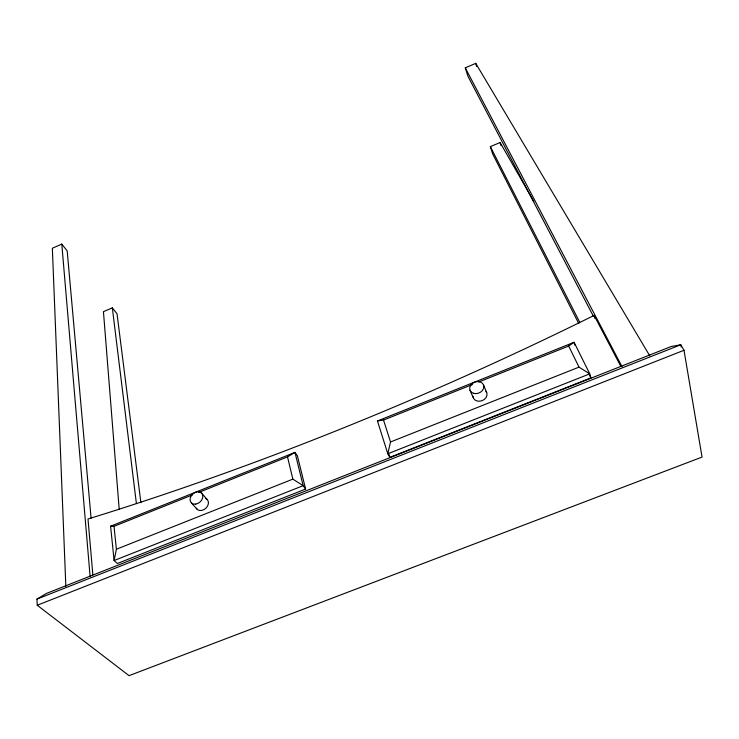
<?xml version="1.0" encoding="UTF-8"?>
<svg xmlns="http://www.w3.org/2000/svg" width="739" height="739" viewBox="0 0 739 739"><rect width="100%" height="100%" fill="white"/><g stroke="black" fill="none" stroke-linecap="round" stroke-linejoin="round"><path stroke-width="1.11" d="M192.186 495.038L114 526.325L116.402 549.234L114.111 560.531L117.372 563.497L305.604 489.052L297.392 455.861L294.963 452.407L110.591 526.214L114.111 560.531L303.156 485.671L305.604 489.052M377.444 420.962L383.513 420.075L390.525 441.968L387.799 453.783L389.878 457.358L590.895 377.897L589.74 373.851L574.083 342.286L377.444 420.962L387.799 453.783L589.74 373.851L579.016 367.126L568.67 346.028L574.083 342.286L574.988 345.353M287.517 456.896L294.963 452.407L303.156 485.671L292.847 479.14L287.517 456.896L198.615 492.47M36.95 599.098L46.492 593.417L671.224 346.489L680.795 344.762L684 350.268L702.05 457.072L129.048 675.658L37.246 605.259L36.95 599.098L680.795 344.762L681.182 347.016M91.091 518.187L67.194 250.9L61.799 244.101L52.349 248.249L65.845 586.387M593.565 316.551L467.963 76.293L465.284 67.868L475.722 63.342L649.757 355.828M140.89 502.659L117.03 313.779L112.328 307.849L103.442 311.664L119.21 509.43M578.785 323.608L492.682 153.943L490.354 146.636L500.1 142.507L533.881 201.525M383.513 420.075L472.35 384.548M478.77 381.98L568.67 346.028M116.402 549.234L292.847 479.14M390.525 441.968L579.016 367.126M37.246 605.259L684 350.268M110.591 526.214L114 526.325M191.456 502.973L197.174 509.337M201.424 492.922L207.049 499.361M465.284 67.868L622.044 366.701M92.865 574.859L87.996 519A1388.064 522.99 -26.6 0 0 594.119 315.405L620.834 366.415M490.354 146.636L579.681 322.186M588.373 372.807L590.895 377.897M470.013 390.266L473.339 397.878M483.491 384.89L486.696 392.557M388.843 454.079L389.878 457.358M475.722 63.342L476.692 66.51M500.1 142.507L501.07 145.657M594.119 315.405L594.932 318.509M112.328 307.849L136.401 503.573M61.799 244.101L90.13 576.697M205.848 498.594A7.02 5.376 -42.4 0 1 206.089 508.016A7.02 5.376 -42.4 0 1 196.325 508.22M485.902 391.254A7.187 5.801 -21.4 0 1 482.197 400.63A7.187 5.801 -21.4 0 1 473.015 396.39M195.761 504.1A7.085 5.395 -42.2 0 0 202.292 494.04A7.085 5.395 -42.2 0 0 191.309 495.749A7.085 5.395 -42.2 0 0 195.761 504.1M473.56 393.333A7.251 5.829 -21.6 0 0 483.833 386.377A7.251 5.829 -21.6 0 0 472.895 383.088A7.251 5.829 -21.6 0 0 473.56 393.333"/></g></svg>
